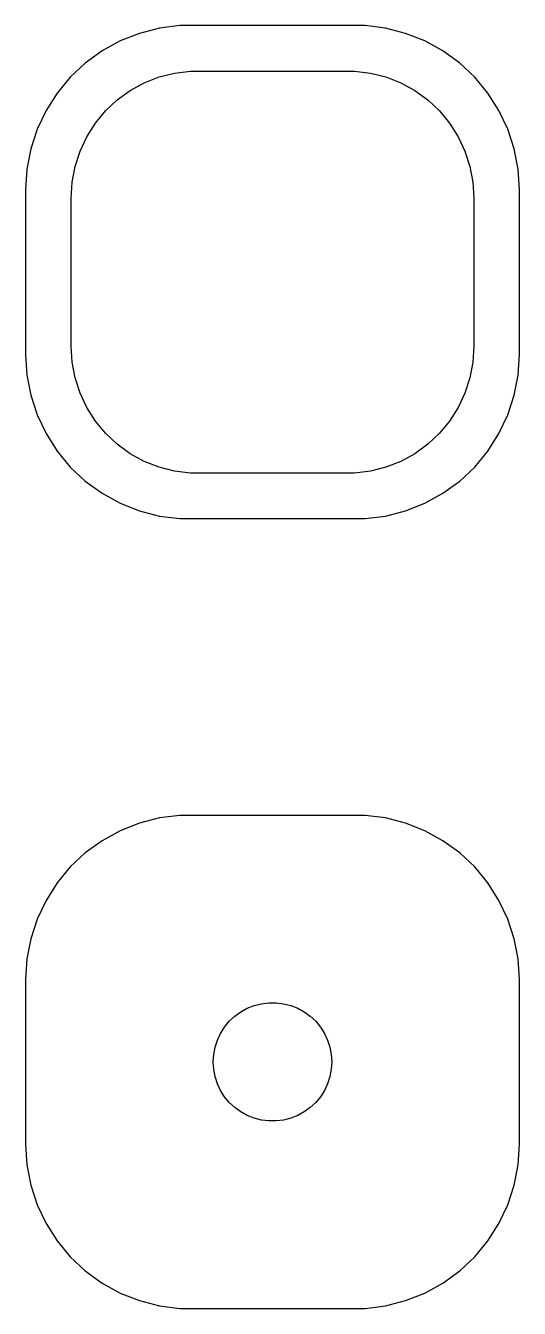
# Model space of a CAD drawing. Header units: metres. Extents: x -7.5 to 7.5, y 16.5 to 55.5.
import ezdxf

# ---------------------------------------------------------------- set-up
doc = ezdxf.new("R2010")
doc.units = ezdxf.units.M

msp = doc.modelspace()

# ---------------------------------------------------------------- linework, layer by layer
for p, q in [((-3.4369, 55.4114), (-4.04507, 55.2553)), ((-2.81395, 55.4901), (-3.4369, 55.4114)), ((2.81395, 55.4901), (-2.81395, 55.4901)), ((3.4369, 55.4114), (2.81395, 55.4901)), ((4.04507, 55.2553), (3.4369, 55.4114)), ((-4.62889, 55.0241), (-5.17912, 54.7216)), ((-4.04507, 55.2553), (-4.62889, 55.0241)), ((4.62889, 55.0241), (4.04507, 55.2553)), ((5.17912, 54.7216), (4.62889, 55.0241)), ((-5.17912, 54.7216), (-5.68712, 54.3526)), ((5.68712, 54.3526), (5.17912, 54.7216)), ((-5.68712, 54.3526), (-6.14484, 53.9227)), ((6.14484, 53.9227), (5.68712, 54.3526)), ((-6.14484, 53.9227), (-6.54507, 53.4389)), ((-3.89754, 53.7512), (-3.44572, 53.9301)), ((-3.44572, 53.9301), (-2.97505, 54.0509)), ((-2.97505, 54.0509), (-2.49297, 54.1118)), ((-2.49297, 54.1118), (2.49297, 54.1118)), ((2.49297, 54.1118), (2.97505, 54.0509)), ((2.97505, 54.0509), (3.44572, 53.9301)), ((3.44572, 53.9301), (3.89754, 53.7512)), ((6.54507, 53.4389), (6.14484, 53.9227)), ((-6.54507, 53.4389), (-6.88153, 52.9088)), ((-4.71649, 53.2315), (-4.32336, 53.5171)), ((-4.32336, 53.5171), (-3.89754, 53.7512)), ((3.89754, 53.7512), (4.32336, 53.5171)), ((4.32336, 53.5171), (4.71649, 53.2315)), ((6.88153, 52.9088), (6.54507, 53.4389)), ((-5.07071, 52.8988), (-4.71649, 53.2315)), ((4.71649, 53.2315), (5.07071, 52.8988)), ((-6.88153, 52.9088), (-7.14888, 52.3406)), ((-5.38046, 52.5244), (-5.07071, 52.8988)), ((5.07071, 52.8988), (5.38046, 52.5244)), ((7.14888, 52.3406), (6.88153, 52.9088)), ((-7.14888, 52.3406), (-7.34291, 51.7434)), ((-5.64084, 52.1141), (-5.38046, 52.5244)), ((5.38046, 52.5244), (5.64084, 52.1141)), ((7.34291, 51.7434), (7.14888, 52.3406)), ((-5.84773, 51.6744), (-5.64084, 52.1141)), ((5.64084, 52.1141), (5.84773, 51.6744)), ((-7.34291, 51.7434), (-7.46057, 51.1267)), ((-5.99789, 51.2123), (-5.84773, 51.6744)), ((5.84773, 51.6744), (5.99789, 51.2123)), ((7.46057, 51.1267), (7.34291, 51.7434)), ((-7.46057, 51.1267), (-7.5, 50.5)), ((-6.08896, 50.735), (-5.99789, 51.2123)), ((5.99789, 51.2123), (6.08896, 50.735)), ((7.5, 50.5), (7.46057, 51.1267)), ((-6.11946, 50.25), (-6.08896, 50.735)), ((6.08896, 50.735), (6.11946, 50.25)), ((-7.5, 50.5), (-7.5, 45.5)), ((7.5, 45.5), (7.5, 50.5)), ((-6.11946, 45.75), (-6.11946, 50.25)), ((6.11946, 50.25), (6.11946, 45.75)), ((-6.08896, 45.265), (-6.11946, 45.75)), ((6.11946, 45.75), (6.08896, 45.265)), ((-7.5, 45.5), (-7.46057, 44.8733)), ((-5.99789, 44.7877), (-6.08896, 45.265)), ((6.08896, 45.265), (5.99789, 44.7877)), ((7.46057, 44.8733), (7.5, 45.5)), ((-7.46057, 44.8733), (-7.34291, 44.2566)), ((7.34291, 44.2566), (7.46057, 44.8733)), ((-5.84773, 44.3256), (-5.99789, 44.7877)), ((5.99789, 44.7877), (5.84773, 44.3256)), ((-7.34291, 44.2566), (-7.14888, 43.6594)), ((-5.64084, 43.8859), (-5.84773, 44.3256)), ((5.84773, 44.3256), (5.64084, 43.8859)), ((7.14888, 43.6594), (7.34291, 44.2566)), ((-7.14888, 43.6594), (-6.88153, 43.0912)), ((-5.38046, 43.4756), (-5.64084, 43.8859)), ((5.64084, 43.8859), (5.38046, 43.4756)), ((6.88153, 43.0912), (7.14888, 43.6594)), ((-5.07071, 43.1012), (-5.38046, 43.4756)), ((5.38046, 43.4756), (5.07071, 43.1012)), ((-6.88153, 43.0912), (-6.54507, 42.5611)), ((-4.71649, 42.7685), (-5.07071, 43.1012)), ((5.07071, 43.1012), (4.71649, 42.7685)), ((6.54507, 42.5611), (6.88153, 43.0912)), ((-6.54507, 42.5611), (-6.14484, 42.0773)), ((-4.32336, 42.4829), (-4.71649, 42.7685)), ((4.71649, 42.7685), (4.32336, 42.4829)), ((6.14484, 42.0773), (6.54507, 42.5611)), ((-3.89754, 42.2488), (-4.32336, 42.4829)), ((-3.44572, 42.0699), (-3.89754, 42.2488)), ((3.89754, 42.2488), (3.44572, 42.0699)), ((4.32336, 42.4829), (3.89754, 42.2488)), ((-6.14484, 42.0773), (-5.68712, 41.6474)), ((-2.97505, 41.9491), (-3.44572, 42.0699)), ((-2.49297, 41.8882), (-2.97505, 41.9491)), ((2.49297, 41.8882), (-2.49297, 41.8882)), ((2.97505, 41.9491), (2.49297, 41.8882)), ((3.44572, 42.0699), (2.97505, 41.9491)), ((5.68712, 41.6474), (6.14484, 42.0773)), ((-5.68712, 41.6474), (-5.17912, 41.2784)), ((5.17912, 41.2784), (5.68712, 41.6474)), ((-5.17912, 41.2784), (-4.62889, 40.9759)), ((-4.62889, 40.9759), (-4.04507, 40.7447)), ((4.04507, 40.7447), (4.62889, 40.9759)), ((4.62889, 40.9759), (5.17912, 41.2784)), ((-4.04507, 40.7447), (-3.4369, 40.5886)), ((-3.4369, 40.5886), (-2.81395, 40.5099)), ((2.81395, 40.5099), (3.4369, 40.5886)), ((3.4369, 40.5886), (4.04507, 40.7447)), ((-2.81395, 40.5099), (2.81395, 40.5099)), ((-4.04507, 31.2553), (-4.62889, 31.0241)), ((-3.4369, 31.4114), (-4.04507, 31.2553)), ((-2.81395, 31.4901), (-3.4369, 31.4114)), ((2.81395, 31.4901), (-2.81395, 31.4901)), ((3.4369, 31.4114), (2.81395, 31.4901)), ((4.04507, 31.2553), (3.4369, 31.4114)), ((4.62889, 31.0241), (4.04507, 31.2553)), ((-4.62889, 31.0241), (-5.17912, 30.7216)), ((5.17912, 30.7216), (4.62889, 31.0241)), ((-5.17912, 30.7216), (-5.68712, 30.3526)), ((5.68712, 30.3526), (5.17912, 30.7216)), ((-5.68712, 30.3526), (-6.14484, 29.9227)), ((6.14484, 29.9227), (5.68712, 30.3526)), ((-6.14484, 29.9227), (-6.54507, 29.4389)), ((6.54507, 29.4389), (6.14484, 29.9227)), ((-6.54507, 29.4389), (-6.88153, 28.9088)), ((6.88153, 28.9088), (6.54507, 29.4389)), ((-6.88153, 28.9088), (-7.14888, 28.3406)), ((7.14888, 28.3406), (6.88153, 28.9088)), ((-7.14888, 28.3406), (-7.34291, 27.7434)), ((7.34291, 27.7434), (7.14888, 28.3406)), ((-7.34291, 27.7434), (-7.46057, 27.1267)), ((7.46057, 27.1267), (7.34291, 27.7434)), ((-7.46057, 27.1267), (-7.5, 26.5)), ((7.5, 26.5), (7.46057, 27.1267)), ((-7.5, 26.5), (-7.5, 21.5)), ((7.5, 21.5), (7.5, 26.5)), ((-0.556229, 25.7119), (-0.33728, 25.7681)), ((-0.33728, 25.7681), (-0.113022, 25.7964)), ((-0.113022, 25.7964), (0.113022, 25.7964)), ((0.113022, 25.7964), (0.33728, 25.7681)), ((0.33728, 25.7681), (0.556229, 25.7119)), ((-1.31213, 25.2322), (-1.14735, 25.3869)), ((-1.14735, 25.3869), (-0.964478, 25.5198)), ((-0.964478, 25.5198), (-0.766388, 25.6287)), ((-0.766388, 25.6287), (-0.556229, 25.7119)), ((0.556229, 25.7119), (0.766388, 25.6287)), ((0.766388, 25.6287), (0.964478, 25.5198)), ((0.964478, 25.5198), (1.14735, 25.3869)), ((1.14735, 25.3869), (1.31213, 25.2322)), ((-1.57735, 24.8671), (-1.45622, 25.058)), ((-1.45622, 25.058), (-1.31213, 25.2322)), ((1.31213, 25.2322), (1.45622, 25.058)), ((1.45622, 25.058), (1.57735, 24.8671)), ((-1.74344, 24.4476), (-1.67358, 24.6626)), ((-1.67358, 24.6626), (-1.57735, 24.8671)), ((1.57735, 24.8671), (1.67358, 24.6626)), ((1.67358, 24.6626), (1.74344, 24.4476)), ((-1.79999, 24), (-1.7858, 24.2256)), ((-1.7858, 24.2256), (-1.74344, 24.4476)), ((1.74344, 24.4476), (1.7858, 24.2256)), ((1.7858, 24.2256), (1.79999, 24)), ((-1.7858, 23.7744), (-1.79999, 24)), ((1.79999, 24), (1.7858, 23.7744)), ((-1.74344, 23.5524), (-1.7858, 23.7744)), ((-1.67358, 23.3374), (-1.74344, 23.5524)), ((1.74344, 23.5524), (1.67358, 23.3374)), ((1.7858, 23.7744), (1.74344, 23.5524)), ((-1.57735, 23.1329), (-1.67358, 23.3374)), ((-1.45622, 22.942), (-1.57735, 23.1329)), ((1.57735, 23.1329), (1.45622, 22.942)), ((1.67358, 23.3374), (1.57735, 23.1329)), ((-1.31213, 22.7678), (-1.45622, 22.942)), ((-1.14735, 22.6131), (-1.31213, 22.7678)), ((-0.964478, 22.4802), (-1.14735, 22.6131)), ((1.14735, 22.6131), (0.964478, 22.4802)), ((1.31213, 22.7678), (1.14735, 22.6131)), ((1.45622, 22.942), (1.31213, 22.7678)), ((-0.766388, 22.3713), (-0.964478, 22.4802)), ((-0.556229, 22.2881), (-0.766388, 22.3713)), ((-0.33728, 22.2319), (-0.556229, 22.2881)), ((-0.113022, 22.2036), (-0.33728, 22.2319)), ((0.33728, 22.2319), (0.113022, 22.2036)), ((0.556229, 22.2881), (0.33728, 22.2319)), ((0.766388, 22.3713), (0.556229, 22.2881)), ((0.964478, 22.4802), (0.766388, 22.3713)), ((0.113022, 22.2036), (-0.113022, 22.2036)), ((-7.5, 21.5), (-7.46057, 20.8733)), ((7.46057, 20.8733), (7.5, 21.5)), ((-7.46057, 20.8733), (-7.34291, 20.2566)), ((7.34291, 20.2566), (7.46057, 20.8733)), ((-7.34291, 20.2566), (-7.14888, 19.6594)), ((7.14888, 19.6594), (7.34291, 20.2566)), ((-7.14888, 19.6594), (-6.88153, 19.0912)), ((6.88153, 19.0912), (7.14888, 19.6594)), ((-6.88153, 19.0912), (-6.54507, 18.5611)), ((6.54507, 18.5611), (6.88153, 19.0912)), ((-6.54507, 18.5611), (-6.14484, 18.0773)), ((6.14484, 18.0773), (6.54507, 18.5611)), ((-6.14484, 18.0773), (-5.68712, 17.6474)), ((5.68712, 17.6474), (6.14484, 18.0773)), ((-5.68712, 17.6474), (-5.17912, 17.2784)), ((5.17912, 17.2784), (5.68712, 17.6474)), ((-5.17912, 17.2784), (-4.62889, 16.9759)), ((4.62889, 16.9759), (5.17912, 17.2784)), ((-4.62889, 16.9759), (-4.04507, 16.7447)), ((4.04507, 16.7447), (4.62889, 16.9759)), ((-4.04507, 16.7447), (-3.4369, 16.5886)), ((-3.4369, 16.5886), (-2.81395, 16.5099)), ((-2.81395, 16.5099), (2.81395, 16.5099)), ((2.81395, 16.5099), (3.4369, 16.5886)), ((3.4369, 16.5886), (4.04507, 16.7447))]:
    msp.add_line(p, q)

doc.saveas('drawing.dxf')
